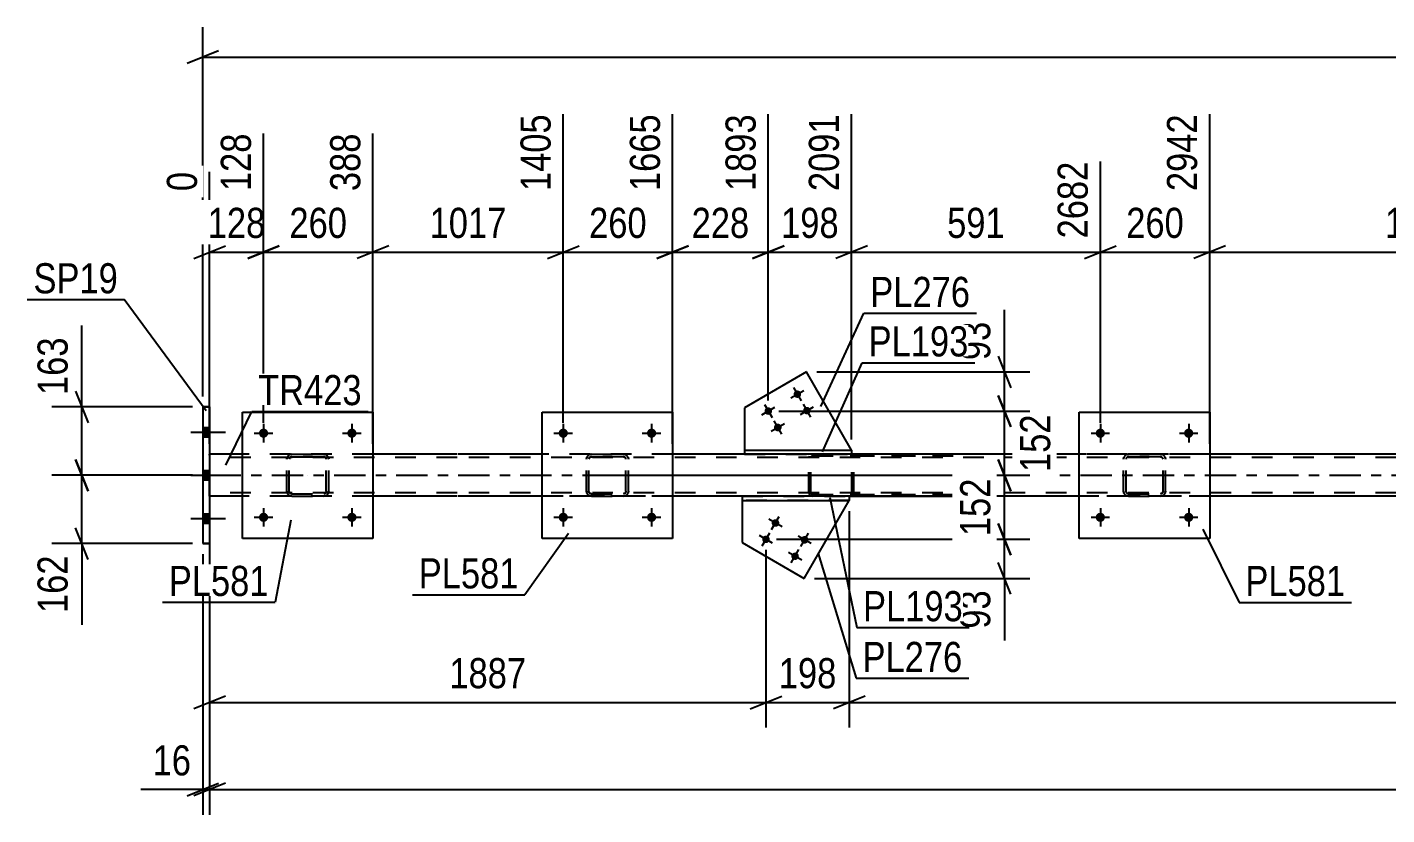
# Model space of a CAD drawing. Header units: millimetres. Extents: x 0 to 1757, y 0 to 560.
# Drawn here: x 1026.7 to 1156, y 483 to 557.9 of the extents above; entities that cross this region are included whole.
import ezdxf

# ---------------------------------------------------------------- set-up
doc = ezdxf.new("R2010")
doc.units = ezdxf.units.MM
doc.linetypes.add('DXK_LINE_DOT2', pattern=[3.9198, 1.9599, -1.9599])
doc.linetypes.add('DXK_LINE_DOT3', pattern=[5.9187, 2.979, -0.9799, 0.9799, -0.9799])
doc.styles.add('Arial Narrow', font='ARIALN.TTF', dxfattribs={"height": 0.2})

# ---------------------------------------------------------------- blocks, each defined once
blk = doc.blocks.new('Bolt-814276635-2565 - 2523')
at = {"linetype": 'Continuous'}
for points in [[(1049.66, 511.28, -1), (1048.78, 511.28, -1)], [(1058.06, 511.28, -1), (1057.18, 511.28, -1)]]:
    blk.add_hatch(color=1, dxfattribs=at).paths.add_polyline_path(points)
at = {"color": 1, "linetype": 'Continuous'}
for p, q in [((1049.22, 512.16), (1049.22, 510.4)), ((1057.62, 512.16), (1057.62, 510.4)), ((1048.34, 511.28), (1050.1, 511.28)), ((1056.74, 511.28), (1058.5, 511.28))]:
    blk.add_line(p, q, dxfattribs=at)
blk = doc.blocks.new('Bolt-814276635-2536 - 2523')
at = {"linetype": 'Continuous'}
for points in [[(1129.24, 519.28, -1), (1128.36, 519.28, -1)], [(1137.64, 519.28, -1), (1136.76, 519.28, -1)]]:
    blk.add_hatch(color=1, dxfattribs=at).paths.add_polyline_path(points)
at = {"color": 1, "linetype": 'Continuous'}
for p, q in [((1128.8, 520.16), (1128.8, 518.4)), ((1137.2, 520.16), (1137.2, 518.4)), ((1127.92, 519.28), (1129.68, 519.28)), ((1136.32, 519.28), (1138.08, 519.28))]:
    blk.add_line(p, q, dxfattribs=at)
blk = doc.blocks.new('Part-814276635-2664 - 2523')
at = {"color": 2, "linetype": 'Continuous'}
for p, q in [((1094.96, 517.68), (1105.14, 517.68)), ((1094.96, 517.68), (1094.96, 517.28)), ((1094.96, 517.28), (1094.96, 517.28)), ((1105.14, 517.28), (1094.96, 517.28)), ((1105.14, 517.68), (1105.14, 517.28)), ((1105.14, 517.28), (1105.14, 517.28))]:
    blk.add_line(p, q, dxfattribs=at)
at = {"color": 7, "linetype": 'DXK_LINE_DOT2'}
for p, q in [((1094.96, 517.68), (1105.14, 517.68)), ((1094.96, 517.28), (1105.14, 517.28))]:
    blk.add_line(p, q, dxfattribs=at)
blk = doc.blocks.new('Part-814276635-2553 - 2523')
at = {"color": 2, "linetype": 'Continuous'}
for p, q in [((1126.8, 509.28), (1126.8, 521.28)), ((1126.8, 521.28), (1139.2, 521.28)), ((1139.2, 521.28), (1139.2, 509.28)), ((1139.2, 509.28), (1126.8, 509.28))]:
    blk.add_line(p, q, dxfattribs=at)
blk = doc.blocks.new('Bolt-814276635-2564 - 2523')
at = {"linetype": 'Continuous'}
for points in [[(1049.66, 519.28, -1), (1048.78, 519.28, -1)], [(1058.06, 519.28, -1), (1057.18, 519.28, -1)]]:
    blk.add_hatch(color=1, dxfattribs=at).paths.add_polyline_path(points)
at = {"color": 1, "linetype": 'Continuous'}
for p, q in [((1049.22, 520.16), (1049.22, 518.4)), ((1057.62, 520.16), (1057.62, 518.4)), ((1048.34, 519.28), (1050.1, 519.28)), ((1056.74, 519.28), (1058.5, 519.28))]:
    blk.add_line(p, q, dxfattribs=at)
blk = doc.blocks.new('Bolt-814276635-2574 - 2523')
at = {"linetype": 'Continuous'}
for points in [[(1129.24, 511.28, -1), (1128.36, 511.28, -1)], [(1137.64, 511.28, -1), (1136.76, 511.28, -1)]]:
    blk.add_hatch(color=1, dxfattribs=at).paths.add_polyline_path(points)
at = {"color": 1, "linetype": 'Continuous'}
for p, q in [((1128.8, 512.16), (1128.8, 510.4)), ((1137.2, 512.16), (1137.2, 510.4)), ((1127.92, 511.28), (1129.68, 511.28)), ((1136.32, 511.28), (1138.08, 511.28))]:
    blk.add_line(p, q, dxfattribs=at)
blk = doc.blocks.new('Bolt-814276635-2609 - 2523')
at = {"linetype": 'Continuous'}
for points in [[(1044.09, 518.94), (1044.09, 519.82), (1043.45, 519.82), (1043.45, 518.94)], [(1044.09, 518.94), (1044.09, 519.82), (1043.45, 519.82), (1043.45, 518.94)], [(1044.09, 518.94), (1044.09, 519.82), (1043.45, 519.82), (1043.45, 518.94)], [(1044.09, 514.84), (1044.09, 515.72), (1043.45, 515.72), (1043.45, 514.84)], [(1044.09, 514.84), (1044.09, 515.72), (1043.45, 515.72), (1043.45, 514.84)], [(1044.09, 510.74), (1044.09, 511.62), (1043.45, 511.62), (1043.45, 510.74)], [(1044.09, 510.74), (1044.09, 511.62), (1043.45, 511.62), (1043.45, 510.74)], [(1044.09, 510.74), (1044.09, 511.62), (1043.45, 511.62), (1043.45, 510.74)]]:
    blk.add_hatch(color=1, dxfattribs=at).paths.add_polyline_path(points)
at = {"color": 1, "linetype": 'Continuous'}
for p, q in [((1043.45, 519.82), (1044.09, 519.82)), ((1043.45, 519.82), (1044.09, 519.82)), ((1043.45, 519.82), (1044.09, 519.82)), ((1042.29, 519.38), (1045.61, 519.38)), ((1042.29, 519.38), (1045.61, 519.38)), ((1042.29, 519.38), (1045.61, 519.38)), ((1043.45, 518.94), (1044.09, 518.94)), ((1043.45, 518.94), (1044.09, 518.94)), ((1043.45, 518.94), (1044.09, 518.94)), ((1042.29, 515.28), (1045.61, 515.28)), ((1042.29, 515.28), (1045.61, 515.28)), ((1043.45, 515.72), (1044.09, 515.72)), ((1043.45, 515.72), (1044.09, 515.72)), ((1043.45, 514.84), (1044.09, 514.84)), ((1043.45, 514.84), (1044.09, 514.84)), ((1042.29, 511.18), (1045.61, 511.18)), ((1042.29, 511.18), (1045.61, 511.18)), ((1042.29, 511.18), (1045.61, 511.18)), ((1043.45, 511.62), (1044.09, 511.62)), ((1043.45, 511.62), (1044.09, 511.62)), ((1043.45, 511.62), (1044.09, 511.62)), ((1043.45, 510.74), (1044.09, 510.74)), ((1043.45, 510.74), (1044.09, 510.74)), ((1043.45, 510.74), (1044.09, 510.74))]:
    blk.add_line(p, q, dxfattribs=at)
blk = doc.blocks.new('Part-814276635-2614 - 2523')
at = {"color": 2, "linetype": 'Continuous'}
for p, q in [((1047.22, 517.28), (1044.09, 517.28)), ((1067.62, 517.28), (1059.62, 517.28)), ((1075.72, 517.28), (1067.72, 517.28)), ((1094.96, 517.28), (1088.12, 517.28)), ((1126.8, 517.28), (1105.14, 517.28)), ((1177.88, 517.28), (1139.2, 517.28)), ((1047.22, 513.28), (1044.09, 513.28)), ((1067.62, 513.28), (1059.62, 513.28)), ((1075.72, 513.28), (1067.72, 513.28)), ((1094.74, 513.28), (1088.12, 513.28)), ((1126.8, 513.28), (1104.92, 513.28)), ((1177.88, 513.28), (1139.2, 513.28))]:
    blk.add_line(p, q, dxfattribs=at)
at = {"color": 7, "linetype": 'DXK_LINE_DOT2'}
for p, q in [((1044.09, 513.28), (1044.09, 517.28)), ((1059.62, 517.28), (1047.22, 517.28)), ((1088.12, 517.28), (1075.72, 517.28)), ((1670.42, 517.28), (1094.96, 517.28)), ((1105.14, 517.28), (1094.96, 517.28)), ((1139.2, 517.28), (1126.8, 517.28)), ((1067.62, 516.96), (1044.09, 516.96)), ((1670.42, 516.96), (1067.72, 516.96)), ((1067.62, 513.6), (1044.09, 513.6)), ((1670.42, 513.6), (1067.72, 513.6)), ((1059.62, 513.28), (1047.22, 513.28)), ((1650, 513.28), (1075.72, 513.28)), ((1088.12, 513.28), (1075.72, 513.28)), ((1104.92, 513.28), (1094.74, 513.28)), ((1139.2, 513.28), (1126.8, 513.28))]:
    blk.add_line(p, q, dxfattribs=at)
at = {"color": 7, "linetype": 'DXK_LINE_DOT3'}
for p, q in [((1044.09, 515.28), (1067.62, 515.28)), ((1067.72, 515.28), (1670.42, 515.28))]:
    blk.add_line(p, q, dxfattribs=at)
blk = doc.blocks.new('Part-814276635-2695 - 2523')
at = {"color": 2, "linetype": 'Continuous'}
for p, q in [((1104.92, 513.28), (1094.74, 513.28)), ((1094.74, 513.28), (1094.74, 513.28)), ((1094.74, 513.28), (1094.74, 512.88)), ((1094.74, 512.88), (1104.92, 512.88)), ((1104.92, 513.28), (1104.92, 513.28)), ((1104.92, 513.28), (1104.92, 512.88))]:
    blk.add_line(p, q, dxfattribs=at)
at = {"color": 7, "linetype": 'DXK_LINE_DOT2'}
for p, q in [((1094.74, 513.28), (1104.92, 513.28)), ((1104.92, 512.88), (1094.74, 512.88)), ((1094.74, 512.88), (1094.74, 512.88)), ((1104.92, 512.88), (1104.92, 512.88))]:
    blk.add_line(p, q, dxfattribs=at)
blk = doc.blocks.new('Bolt-814276635-2645 - 2523')
at = {"linetype": 'Continuous'}
for points in [[(1078.16, 519.28, -1), (1077.28, 519.28, -1)], [(1086.56, 519.28, -1), (1085.68, 519.28, -1)]]:
    blk.add_hatch(color=1, dxfattribs=at).paths.add_polyline_path(points)
at = {"color": 1, "linetype": 'Continuous'}
for p, q in [((1077.72, 520.16), (1077.72, 518.4)), ((1086.12, 520.16), (1086.12, 518.4)), ((1076.84, 519.28), (1078.6, 519.28)), ((1085.24, 519.28), (1087, 519.28))]:
    blk.add_line(p, q, dxfattribs=at)
blk = doc.blocks.new('Bolt-814276635-2646 - 2523')
at = {"linetype": 'Continuous'}
for points in [[(1078.16, 511.28, -1), (1077.28, 511.28, -1)], [(1086.56, 511.28, -1), (1085.68, 511.28, -1)]]:
    blk.add_hatch(color=1, dxfattribs=at).paths.add_polyline_path(points)
at = {"color": 1, "linetype": 'Continuous'}
for p, q in [((1077.72, 512.16), (1077.72, 510.4)), ((1086.12, 512.16), (1086.12, 510.4)), ((1076.84, 511.28), (1078.6, 511.28)), ((1085.24, 511.28), (1087, 511.28))]:
    blk.add_line(p, q, dxfattribs=at)
blk = doc.blocks.new('Part-814276635-2679 - 2523')
at = {"color": 2, "linetype": 'Continuous'}
for p, q in [((1100.84, 525.1), (1094.96, 521.69)), ((1105.14, 517.68), (1100.84, 525.1)), ((1094.96, 521.69), (1094.96, 517.68))]:
    blk.add_line(p, q, dxfattribs=at)
at = {"color": 7, "linetype": 'DXK_LINE_DOT2'}
blk.add_line((1094.96, 517.68), (1105.14, 517.68), dxfattribs=at)
blk = doc.blocks.new('Bolt-814276635-2680 - 2523')
at = {"linetype": 'Continuous'}
for points in [[(1097.59, 510.92, -1), (1098.22, 510.56, -1)], [(1096.69, 509.37, -1), (1097.31, 509.01, -1)], [(1100.36, 509.32, -1), (1100.99, 508.96, -1)], [(1099.46, 507.76, -1), (1100.08, 507.4, -1)]]:
    blk.add_hatch(color=1, dxfattribs=at).paths.add_polyline_path(points)
at = {"color": 1, "linetype": 'Continuous'}
for p, q in [((1098.53, 510.38), (1097.28, 511.11)), ((1097.54, 510.12), (1098.26, 511.37)), ((1097.63, 508.83), (1096.38, 509.55)), ((1096.64, 508.56), (1097.36, 509.81)), ((1101.3, 508.78), (1100.05, 509.5)), ((1100.31, 508.52), (1101.03, 509.77)), ((1099.41, 506.96), (1100.13, 508.21)), ((1100.4, 507.22), (1099.15, 507.95))]:
    blk.add_line(p, q, dxfattribs=at)
blk = doc.blocks.new('Part-814276635-2716 - 2523')
at = {"color": 2, "linetype": 'Continuous'}
for p, q in [((1094.74, 512.88), (1094.74, 508.88)), ((1100.63, 505.47), (1104.92, 512.88)), ((1094.74, 508.88), (1100.63, 505.47))]:
    blk.add_line(p, q, dxfattribs=at)
at = {"color": 7, "linetype": 'DXK_LINE_DOT2'}
blk.add_line((1104.92, 512.88), (1094.74, 512.88), dxfattribs=at)
blk = doc.blocks.new('Bolt-814276635-2741 - 2523')
at = {"linetype": 'Continuous'}
for points in [[(1100.3, 523.17, -1), (1099.68, 522.81, -1)], [(1097.53, 521.56, -1), (1096.91, 521.2, -1)], [(1101.2, 521.61, -1), (1100.58, 521.25, -1)], [(1098.44, 520.01, -1), (1097.81, 519.64, -1)]]:
    blk.add_hatch(color=1, dxfattribs=at).paths.add_polyline_path(points)
at = {"color": 1, "linetype": 'Continuous'}
for p, q in [((1099.37, 522.63), (1100.61, 523.35)), ((1099.63, 523.61), (1100.35, 522.36)), ((1096.6, 521.02), (1097.84, 521.74)), ((1096.86, 522.01), (1097.58, 520.76)), ((1100.27, 521.07), (1101.52, 521.79)), ((1100.53, 522.05), (1101.25, 520.81)), ((1097.5, 519.46), (1098.75, 520.19)), ((1097.76, 520.45), (1098.48, 519.2))]:
    blk.add_line(p, q, dxfattribs=at)
blk = doc.blocks.new('Part-814276635-2762 - 2523')
at = {"color": 7, "linetype": 'DXK_LINE_DOT2'}
for p, q in [((1101.43, 517.28), (1101.3, 517.26)), ((1101.43, 517.28), (1105.01, 517.28)), ((1101.43, 517.28), (1113.19, 517.28)), ((1105.01, 517.28), (1116.76, 517.28)), ((1105.14, 517.26), (1105.01, 517.28)), ((1101.12, 517.09), (1101.09, 516.96)), ((1101.09, 513.6), (1101.09, 516.96)), ((1101.26, 516.96), (1101.27, 517.02)), ((1101.26, 513.6), (1101.26, 516.96)), ((1101.27, 517.02), (1101.31, 517.08)), ((1101.31, 517.08), (1101.34, 517.1)), ((1101.34, 517.1), (1101.37, 517.11)), ((1101.37, 517.11), (1101.43, 517.12)), ((1101.43, 517.12), (1113.19, 517.12)), ((1101.43, 517.12), (1105.01, 517.12)), ((1105.01, 517.12), (1116.76, 517.12)), ((1105.01, 517.12), (1105.07, 517.11)), ((1105.07, 517.11), (1105.13, 517.08)), ((1105.13, 517.08), (1105.16, 517.02)), ((1105.16, 517.02), (1105.18, 516.96)), ((1105.18, 513.6), (1105.18, 516.96)), ((1105.35, 516.96), (1105.32, 517.09)), ((1105.35, 513.6), (1105.35, 516.96)), ((1101.09, 513.6), (1101.12, 513.48)), ((1101.27, 513.54), (1101.26, 513.6)), ((1101.31, 513.49), (1101.27, 513.54)), ((1101.31, 513.49), (1101.34, 513.47)), ((1101.34, 513.47), (1101.37, 513.46)), ((1101.37, 513.46), (1101.43, 513.44)), ((1101.43, 513.44), (1113.19, 513.44)), ((1101.43, 513.44), (1105.01, 513.44)), ((1105.07, 513.46), (1105.01, 513.44)), ((1105.01, 513.44), (1116.76, 513.44)), ((1105.13, 513.49), (1105.07, 513.46)), ((1105.16, 513.54), (1105.13, 513.49)), ((1105.18, 513.6), (1105.16, 513.54)), ((1105.32, 513.48), (1105.35, 513.6)), ((1101.3, 513.31), (1101.43, 513.28)), ((1104.92, 513.28), (1101.43, 513.28)), ((1113.19, 513.28), (1101.43, 513.28)), ((1105.01, 513.28), (1105.14, 513.31))]:
    blk.add_line(p, q, dxfattribs=at)
at = {"color": 2, "linetype": 'Continuous'}
for q in [(1104.92, 513.28), (1116.76, 513.28)]:
    blk.add_line((1105.01, 513.28), q, dxfattribs=at)
at = {"color": 7, "linetype": 'DXK_LINE_DOT2'}
for centre, start, end in [((1105.02, 516.95), 24.3201, 69.2418), ((1101.42, 513.62), 204.3201, 249.2418), ((1105.02, 513.62), 290.7585, 335.6802)]:
    blk.add_arc(centre, 0.331, start, end, dxfattribs=at)
blk = doc.blocks.new('Part-814276635-2766 - 2523')
at = {"color": 7, "linetype": 'DXK_LINE_DOT2'}
for p, q in [((1131.29, 517.25), (1131.48, 517.28)), ((1131.48, 517.28), (1131.29, 517.25)), ((1131.48, 517.28), (1134.52, 517.28)), ((1131.48, 517.28), (1131.48, 517.28)), ((1131.48, 517.28), (1134.52, 517.28)), ((1134.52, 517.28), (1134.52, 517.28)), ((1134.52, 517.28), (1134.7, 517.25)), ((1134.7, 517.25), (1134.52, 517.28)), ((1131, 516.8), (1131.04, 516.99)), ((1131.04, 516.99), (1131, 516.8)), ((1131, 513.76), (1131, 516.8)), ((1131.26, 516.9), (1131.24, 516.8)), ((1131.24, 513.76), (1131.24, 516.8)), ((1131.26, 516.9), (1131.31, 516.97)), ((1131.31, 516.97), (1131.26, 516.9)), ((1131.31, 516.97), (1131.39, 517.03)), ((1131.39, 517.03), (1131.31, 516.97)), ((1131.39, 517.03), (1131.48, 517.04)), ((1131.48, 517.04), (1131.39, 517.03)), ((1131.48, 517.04), (1134.52, 517.04)), ((1131.48, 517.04), (1131.48, 517.04)), ((1134.52, 517.04), (1131.48, 517.04)), ((1134.52, 517.04), (1134.52, 517.04)), ((1134.52, 517.04), (1134.61, 517.03)), ((1134.61, 517.03), (1134.52, 517.04)), ((1134.61, 517.03), (1134.69, 516.97)), ((1134.69, 516.97), (1134.61, 517.03)), ((1134.69, 516.97), (1134.74, 516.9)), ((1134.76, 516.8), (1134.74, 516.9)), ((1134.76, 513.76), (1134.76, 516.8)), ((1134.96, 516.99), (1135, 516.8)), ((1135, 516.8), (1134.96, 516.99)), ((1135, 513.76), (1135, 516.8)), ((1131.04, 513.58), (1131, 513.76)), ((1131, 513.76), (1131.04, 513.58)), ((1131.26, 513.67), (1131.24, 513.76)), ((1131.31, 513.59), (1131.26, 513.67)), ((1131.48, 513.28), (1131.29, 513.32)), ((1131.29, 513.32), (1131.48, 513.28)), ((1131.39, 513.54), (1131.31, 513.59)), ((1131.31, 513.59), (1131.39, 513.54)), ((1131.48, 513.52), (1131.39, 513.54)), ((1131.39, 513.54), (1131.48, 513.52)), ((1131.48, 513.52), (1134.52, 513.52)), ((1131.48, 513.52), (1131.48, 513.52)), ((1131.48, 513.52), (1134.52, 513.52)), ((1134.61, 513.54), (1134.52, 513.52)), ((1134.52, 513.52), (1134.61, 513.54)), ((1134.52, 513.52), (1134.52, 513.52)), ((1134.7, 513.32), (1134.52, 513.28)), ((1134.52, 513.28), (1134.7, 513.32)), ((1134.69, 513.59), (1134.61, 513.54)), ((1134.61, 513.54), (1134.69, 513.59)), ((1134.74, 513.67), (1134.69, 513.59)), ((1134.69, 513.59), (1134.74, 513.67)), ((1134.76, 513.76), (1134.74, 513.67)), ((1135, 513.76), (1134.96, 513.58)), ((1134.96, 513.58), (1135, 513.76)), ((1131.48, 513.28), (1134.52, 513.28)), ((1131.48, 513.28), (1131.48, 513.28)), ((1131.48, 513.28), (1134.52, 513.28)), ((1134.52, 513.28), (1134.52, 513.28))]:
    blk.add_line(p, q, dxfattribs=at)
at = {"color": 7, "linetype": 'DXK_LINE_DOT3'}
blk.add_line((1133, 515.28), (1133, 515.28), dxfattribs=at)
at = {"color": 7, "linetype": 'DXK_LINE_DOT2'}
for centre, start, end in [((1131.48, 516.8), 112.5001, 157.5001), ((1131.48, 516.8), 112.5001, 157.5001), ((1134.52, 516.8), 22.5001, 67.5001), ((1134.52, 516.8), 22.5001, 67.5001), ((1131.48, 513.76), 202.5001, 247.5001), ((1131.48, 513.76), 202.5001, 247.5001), ((1134.52, 513.76), 292.5001, 337.5001), ((1134.52, 513.76), 292.5001, 337.5001)]:
    blk.add_arc(centre, 0.48, start, end, dxfattribs=at)
blk = doc.blocks.new('Part-814276635-2777 - 2523')
at = {"color": 2, "linetype": 'Continuous'}
for p, q in [((1043.45, 521.78), (1044.09, 521.78)), ((1043.45, 521.78), (1043.45, 521.78)), ((1043.45, 521.78), (1043.45, 508.78)), ((1044.09, 521.78), (1044.09, 521.78)), ((1044.09, 521.78), (1044.09, 508.78)), ((1043.45, 508.78), (1044.09, 508.78))]:
    blk.add_line(p, q, dxfattribs=at)
at = {"color": 7, "linetype": 'DXK_LINE_DOT2'}
for p, q in [((1044.09, 521.78), (1043.45, 521.78)), ((1044.09, 508.78), (1043.45, 508.78))]:
    blk.add_line(p, q, dxfattribs=at)
blk = doc.blocks.new('Part-814276635-2792 - 2523')
at = {"color": 2, "linetype": 'Continuous'}
for p, q in [((1047.22, 509.28), (1047.22, 521.28)), ((1047.22, 521.28), (1059.62, 521.28)), ((1059.62, 521.28), (1059.62, 509.28)), ((1059.62, 509.28), (1047.22, 509.28))]:
    blk.add_line(p, q, dxfattribs=at)
blk = doc.blocks.new('Part-814276635-2793 - 2523')
at = {"color": 7, "linetype": 'DXK_LINE_DOT2'}
for p, q in [((1051.71, 517.25), (1051.9, 517.28)), ((1051.9, 517.28), (1051.71, 517.25)), ((1051.9, 517.28), (1054.94, 517.28)), ((1051.9, 517.28), (1051.9, 517.28)), ((1051.9, 517.28), (1054.94, 517.28)), ((1054.94, 517.28), (1054.94, 517.28)), ((1054.94, 517.28), (1055.12, 517.25)), ((1055.12, 517.25), (1054.94, 517.28)), ((1051.42, 516.8), (1051.45, 516.99)), ((1051.45, 516.99), (1051.42, 516.8)), ((1051.42, 513.76), (1051.42, 516.8)), ((1051.68, 516.9), (1051.66, 516.8)), ((1051.66, 513.76), (1051.66, 516.8)), ((1051.68, 516.9), (1051.73, 516.97)), ((1051.73, 516.97), (1051.68, 516.9)), ((1051.73, 516.97), (1051.81, 517.03)), ((1051.81, 517.03), (1051.73, 516.97)), ((1051.81, 517.03), (1051.9, 517.04)), ((1051.9, 517.04), (1051.81, 517.03)), ((1051.9, 517.04), (1054.94, 517.04)), ((1051.9, 517.04), (1051.9, 517.04)), ((1054.94, 517.04), (1051.9, 517.04)), ((1054.94, 517.04), (1054.94, 517.04)), ((1054.94, 517.04), (1055.03, 517.03)), ((1055.03, 517.03), (1054.94, 517.04)), ((1055.03, 517.03), (1055.11, 516.97)), ((1055.11, 516.97), (1055.03, 517.03)), ((1055.11, 516.97), (1055.16, 516.9)), ((1055.18, 516.8), (1055.16, 516.9)), ((1055.18, 513.76), (1055.18, 516.8)), ((1055.38, 516.99), (1055.42, 516.8)), ((1055.42, 516.8), (1055.38, 516.99)), ((1055.42, 513.76), (1055.42, 516.8)), ((1051.45, 513.58), (1051.42, 513.76)), ((1051.42, 513.76), (1051.45, 513.58)), ((1051.68, 513.67), (1051.66, 513.76)), ((1051.73, 513.59), (1051.68, 513.67)), ((1051.9, 513.28), (1051.71, 513.32)), ((1051.71, 513.32), (1051.9, 513.28)), ((1051.81, 513.54), (1051.73, 513.59)), ((1051.73, 513.59), (1051.81, 513.54)), ((1051.9, 513.52), (1051.81, 513.54)), ((1051.81, 513.54), (1051.9, 513.52)), ((1051.9, 513.52), (1054.94, 513.52)), ((1051.9, 513.52), (1051.9, 513.52)), ((1051.9, 513.52), (1054.94, 513.52)), ((1055.03, 513.54), (1054.94, 513.52)), ((1054.94, 513.52), (1055.03, 513.54)), ((1054.94, 513.52), (1054.94, 513.52)), ((1055.12, 513.32), (1054.94, 513.28)), ((1054.94, 513.28), (1055.12, 513.32)), ((1055.11, 513.59), (1055.03, 513.54)), ((1055.03, 513.54), (1055.11, 513.59)), ((1055.16, 513.67), (1055.11, 513.59)), ((1055.11, 513.59), (1055.16, 513.67)), ((1055.18, 513.76), (1055.16, 513.67)), ((1055.42, 513.76), (1055.38, 513.58)), ((1055.38, 513.58), (1055.42, 513.76)), ((1051.9, 513.28), (1054.94, 513.28)), ((1051.9, 513.28), (1051.9, 513.28)), ((1051.9, 513.28), (1054.94, 513.28)), ((1054.94, 513.28), (1054.94, 513.28))]:
    blk.add_line(p, q, dxfattribs=at)
at = {"color": 7, "linetype": 'DXK_LINE_DOT3'}
blk.add_line((1053.42, 515.28), (1053.42, 515.28), dxfattribs=at)
at = {"color": 7, "linetype": 'DXK_LINE_DOT2'}
for centre, start, end in [((1051.9, 516.8), 112.5001, 157.5001), ((1051.9, 516.8), 112.5001, 157.5001), ((1054.94, 516.8), 22.5001, 67.5001), ((1054.94, 516.8), 22.5001, 67.5001), ((1051.9, 513.76), 202.5001, 247.5001), ((1051.9, 513.76), 202.5001, 247.5001), ((1054.94, 513.76), 292.5001, 337.5001), ((1054.94, 513.76), 292.5001, 337.5001)]:
    blk.add_arc(centre, 0.48, start, end, dxfattribs=at)
blk = doc.blocks.new('Part-814276635-2812 - 2523')
at = {"color": 2, "linetype": 'Continuous'}
for p, q in [((1075.72, 509.28), (1075.72, 521.28)), ((1075.72, 521.28), (1088.12, 521.28)), ((1088.12, 521.28), (1088.12, 509.28)), ((1088.12, 509.28), (1075.72, 509.28))]:
    blk.add_line(p, q, dxfattribs=at)
blk = doc.blocks.new('Part-814276635-2813 - 2523')
at = {"color": 7, "linetype": 'DXK_LINE_DOT2'}
for p, q in [((1080.21, 517.25), (1080.4, 517.28)), ((1080.4, 517.28), (1080.21, 517.25)), ((1080.4, 517.28), (1083.44, 517.28)), ((1080.4, 517.28), (1080.4, 517.28)), ((1080.4, 517.28), (1083.44, 517.28)), ((1083.44, 517.28), (1083.44, 517.28)), ((1083.44, 517.28), (1083.62, 517.25)), ((1083.62, 517.25), (1083.44, 517.28)), ((1079.92, 516.8), (1079.95, 516.99)), ((1079.95, 516.99), (1079.92, 516.8)), ((1079.92, 513.76), (1079.92, 516.8)), ((1080.18, 516.9), (1080.16, 516.8)), ((1080.16, 513.76), (1080.16, 516.8)), ((1080.18, 516.9), (1080.23, 516.97)), ((1080.23, 516.97), (1080.18, 516.9)), ((1080.23, 516.97), (1080.31, 517.03)), ((1080.31, 517.03), (1080.23, 516.97)), ((1080.31, 517.03), (1080.4, 517.04)), ((1080.4, 517.04), (1080.31, 517.03)), ((1080.4, 517.04), (1083.44, 517.04)), ((1080.4, 517.04), (1080.4, 517.04)), ((1083.44, 517.04), (1080.4, 517.04)), ((1083.44, 517.04), (1083.44, 517.04)), ((1083.44, 517.04), (1083.53, 517.03)), ((1083.53, 517.03), (1083.44, 517.04)), ((1083.53, 517.03), (1083.61, 516.97)), ((1083.61, 516.97), (1083.53, 517.03)), ((1083.61, 516.97), (1083.66, 516.9)), ((1083.68, 516.8), (1083.66, 516.9)), ((1083.68, 513.76), (1083.68, 516.8)), ((1083.88, 516.99), (1083.92, 516.8)), ((1083.92, 516.8), (1083.88, 516.99)), ((1083.92, 513.76), (1083.92, 516.8)), ((1079.95, 513.58), (1079.92, 513.76)), ((1079.92, 513.76), (1079.95, 513.58)), ((1080.18, 513.67), (1080.16, 513.76)), ((1080.23, 513.59), (1080.18, 513.67)), ((1080.4, 513.28), (1080.21, 513.32)), ((1080.21, 513.32), (1080.4, 513.28)), ((1080.31, 513.54), (1080.23, 513.59)), ((1080.23, 513.59), (1080.31, 513.54)), ((1080.4, 513.52), (1080.31, 513.54)), ((1080.31, 513.54), (1080.4, 513.52)), ((1080.4, 513.52), (1083.44, 513.52)), ((1080.4, 513.52), (1080.4, 513.52)), ((1080.4, 513.52), (1083.44, 513.52)), ((1083.53, 513.54), (1083.44, 513.52)), ((1083.44, 513.52), (1083.53, 513.54)), ((1083.44, 513.52), (1083.44, 513.52)), ((1083.62, 513.32), (1083.44, 513.28)), ((1083.44, 513.28), (1083.62, 513.32)), ((1083.61, 513.59), (1083.53, 513.54)), ((1083.53, 513.54), (1083.61, 513.59)), ((1083.66, 513.67), (1083.61, 513.59)), ((1083.61, 513.59), (1083.66, 513.67)), ((1083.68, 513.76), (1083.66, 513.67)), ((1083.92, 513.76), (1083.88, 513.58)), ((1083.88, 513.58), (1083.92, 513.76)), ((1080.4, 513.28), (1083.44, 513.28)), ((1080.4, 513.28), (1080.4, 513.28)), ((1080.4, 513.28), (1083.44, 513.28)), ((1083.44, 513.28), (1083.44, 513.28))]:
    blk.add_line(p, q, dxfattribs=at)
at = {"color": 7, "linetype": 'DXK_LINE_DOT3'}
blk.add_line((1081.92, 515.28), (1081.92, 515.28), dxfattribs=at)
at = {"color": 7, "linetype": 'DXK_LINE_DOT2'}
for centre, start, end in [((1080.4, 516.8), 112.5001, 157.5001), ((1080.4, 516.8), 112.5001, 157.5001), ((1083.44, 516.8), 22.5001, 67.5001), ((1083.44, 516.8), 22.5001, 67.5001), ((1080.4, 513.76), 202.5001, 247.5001), ((1080.4, 513.76), 202.5001, 247.5001), ((1083.44, 513.76), 292.5001, 337.5001), ((1083.44, 513.76), 292.5001, 337.5001)]:
    blk.add_arc(centre, 0.48, start, end, dxfattribs=at)
blk = doc.blocks.new('StraightDimension-814276635-3416 - 2523')
at = {"color": 7, "linetype": 'Continuous'}
for p, q in [((1097.22, 522.38), (1097.22, 549.61)), ((1105.14, 518.68), (1105.14, 549.61)), ((1095.72, 535.9), (1098.72, 537.1)), ((1106.64, 537.1), (1103.64, 535.9)), ((1097.22, 536.5), (1105.14, 536.5))]:
    blk.add_line(p, q, dxfattribs=at)
at = {"color": 0}
blk.add_wipeout([(1104.52, 537.25), (1104.52, 541.45), (1097.84, 541.45), (1097.84, 537.25)], dxfattribs=at)
at = {"color": 3, "style": 'Arial Narrow'}
blk.add_text('198', height=2.863, dxfattribs=at).set_placement((1098.44, 537.85))
at = {"color": 0, "linetype": 'Continuous'}
blk.add_wipeout([(1104.54, 550.21), (1100.34, 550.21), (1100.34, 541.7), (1104.54, 541.7)], dxfattribs=at)
at = {"color": 3, "linetype": 'Continuous', "style": 'Arial Narrow'}
blk.add_text('2091', height=2.863, rotation=90.0002, dxfattribs=at).set_placement((1103.94, 542.3))
blk = doc.blocks.new('StraightDimension-814276635-3001 - 2523')
at = {"color": 7, "linetype": 'Continuous'}
for p, q in [((1119.08, 522.88), (1120.28, 519.88)), ((1098.22, 521.38), (1122.53, 521.38)), ((1119.68, 515.28), (1119.68, 521.38)), ((1120.28, 513.78), (1119.08, 516.78)), ((1081.76, 515.28), (1122.53, 515.28))]:
    blk.add_line(p, q, dxfattribs=at)
at = {"color": 0}
blk.add_wipeout([(1124.63, 521.68), (1120.43, 521.68), (1120.43, 514.99), (1124.63, 514.99)], dxfattribs=at)
at = {"color": 3, "style": 'Arial Narrow'}
blk.add_text('152', height=2.863, rotation=90.0002, dxfattribs=at).set_placement((1124.03, 515.59))
blk = doc.blocks.new('StraightDimension-814276635-3520 - 2523')
at = {"color": 7, "linetype": 'Continuous'}
for p, q in [((1031.34, 516.78), (1032.54, 513.78)), ((1042.45, 515.28), (1029.09, 515.28)), ((1031.94, 508.78), (1031.94, 515.28)), ((1032.54, 507.28), (1031.34, 510.28)), ((1042.45, 508.78), (1029.09, 508.78)), ((1031.94, 508.78), (1031.94, 501.05)), ((1031.94, 508.78), (1031.94, 501.05))]:
    blk.add_line(p, q, dxfattribs=at)
at = {"color": 0}
blk.add_wipeout([(1031.19, 508.26), (1026.99, 508.26), (1026.99, 501.58), (1031.19, 501.58)], dxfattribs=at)
at = {"color": 3, "style": 'Arial Narrow'}
blk.add_text('162', height=2.863, rotation=90.0002, dxfattribs=at).set_placement((1030.59, 502.18))
blk = doc.blocks.new('StraightDimension-814276635-2945 - 2523')
at = {"color": 7, "linetype": 'Continuous'}
for p, q in [((1043.45, 522.78), (1043.45, 557.89)), ((1044.95, 555.64), (1041.95, 554.44)), ((1043.45, 555.04), (1671.06, 555.04))]:
    blk.add_line(p, q, dxfattribs=at)
blk = doc.blocks.new('StraightDimension-814276635-2956 - 2523')
at = {"color": 7, "linetype": 'Continuous'}
for p, q in [((1044.09, 512.28), (1044.09, 491.28)), ((1097, 508.19), (1097, 491.28)), ((1045.59, 494.28), (1042.59, 493.08)), ((1095.5, 493.08), (1098.5, 494.28)), ((1044.09, 493.68), (1097, 493.68))]:
    blk.add_line(p, q, dxfattribs=at)
at = {"color": 0}
blk.add_wipeout([(1074.8, 494.43), (1074.8, 498.63), (1066.29, 498.63), (1066.29, 494.43)], dxfattribs=at)
at = {"color": 3, "style": 'Arial Narrow'}
blk.add_text('1887', height=2.863, dxfattribs=at).set_placement((1066.89, 495.03))
blk = doc.blocks.new('StraightDimension-814276635-2962 - 2523')
at = {"color": 7, "linetype": 'Continuous'}
for p, q in [((1104.92, 511.88), (1104.92, 491.28)), ((1097, 508.19), (1097, 491.28)), ((1095.5, 493.08), (1098.5, 494.28)), ((1106.42, 494.28), (1103.42, 493.08)), ((1097, 493.68), (1104.92, 493.68))]:
    blk.add_line(p, q, dxfattribs=at)
at = {"color": 0}
blk.add_wipeout([(1104.3, 494.43), (1104.3, 498.63), (1097.62, 498.63), (1097.62, 494.43)], dxfattribs=at)
at = {"color": 3, "style": 'Arial Narrow'}
blk.add_text('198', height=2.863, dxfattribs=at).set_placement((1098.22, 495.03))
blk = doc.blocks.new('StraightDimension-814276635-2968 - 2523')
at = {"color": 7, "linetype": 'Continuous'}
for p, q in [((1104.92, 511.88), (1104.92, 491.28)), ((1106.42, 494.28), (1103.42, 493.08)), ((1104.92, 493.68), (1670.42, 493.68))]:
    blk.add_line(p, q, dxfattribs=at)
blk = doc.blocks.new('StraightDimension-814276635-2973 - 2523')
at = {"color": 7, "linetype": 'Continuous'}
for p, q in [((1119.08, 510.69), (1120.28, 507.69)), ((1098, 509.19), (1122.08, 509.19)), ((1119.68, 505.47), (1119.68, 509.19)), ((1120.28, 503.97), (1119.08, 506.97)), ((1101.63, 505.47), (1122.08, 505.47)), ((1119.68, 505.47), (1119.68, 499.57)), ((1119.68, 505.47), (1119.68, 499.57))]:
    blk.add_line(p, q, dxfattribs=at)
at = {"color": 0}
blk.add_wipeout([(1118.93, 504.95), (1114.73, 504.95), (1114.73, 500.09), (1118.93, 500.09)], dxfattribs=at)
at = {"color": 3, "style": 'Arial Narrow'}
blk.add_text('93', height=2.863, rotation=90.0002, dxfattribs=at).set_placement((1118.33, 500.69))
blk = doc.blocks.new('StraightDimension-814276635-2984 - 2523')
at = {"color": 7, "linetype": 'Continuous'}
for p, q in [((1119.08, 516.78), (1120.28, 513.78)), ((1081.76, 515.28), (1122.08, 515.28)), ((1119.68, 509.19), (1119.68, 515.28)), ((1120.28, 507.69), (1119.08, 510.69)), ((1098, 509.19), (1122.08, 509.19))]:
    blk.add_line(p, q, dxfattribs=at)
at = {"color": 0}
blk.add_wipeout([(1118.93, 515.58), (1114.73, 515.58), (1114.73, 508.89), (1118.93, 508.89)], dxfattribs=at)
at = {"color": 3, "style": 'Arial Narrow'}
blk.add_text('152', height=2.863, rotation=90.0002, dxfattribs=at).set_placement((1118.33, 509.49))
blk = doc.blocks.new('StraightDimension-814276635-3018 - 2523')
at = {"color": 7, "linetype": 'Continuous'}
for p, q in [((1119.68, 525.1), (1119.68, 531.01)), ((1119.68, 525.1), (1119.68, 531.01)), ((1119.08, 526.6), (1120.28, 523.6)), ((1101.84, 525.1), (1122.08, 525.1)), ((1119.68, 521.38), (1119.68, 525.1)), ((1120.28, 519.88), (1119.08, 522.88)), ((1098.22, 521.38), (1122.08, 521.38))]:
    blk.add_line(p, q, dxfattribs=at)
at = {"color": 0}
blk.add_wipeout([(1118.93, 530.48), (1114.73, 530.48), (1114.73, 525.63), (1118.93, 525.63)], dxfattribs=at)
at = {"color": 3, "style": 'Arial Narrow'}
blk.add_text('93', height=2.863, rotation=90.0002, dxfattribs=at).set_placement((1118.33, 526.23))
blk = doc.blocks.new('StraightDimension-814276635-3029 - 2523')
at = {"color": 7, "linetype": 'Continuous'}
for p, q in [((1049.22, 520.28), (1049.22, 547.79)), ((1044.09, 518.28), (1044.09, 544.13)), ((1042.59, 535.9), (1045.59, 537.1)), ((1050.72, 537.1), (1047.72, 535.9)), ((1044.09, 536.5), (1049.22, 536.5))]:
    blk.add_line(p, q, dxfattribs=at)
at = {"color": 0}
blk.add_wipeout([(1049.99, 537.25), (1049.99, 541.45), (1043.31, 541.45), (1043.31, 537.25)], dxfattribs=at)
at = {"color": 3, "style": 'Arial Narrow'}
blk.add_text('128', height=2.863, dxfattribs=at).set_placement((1043.91, 537.85))
at = {"color": 0, "linetype": 'Continuous'}
for points in [[(1048.62, 548.39), (1044.42, 548.39), (1044.42, 541.7), (1048.62, 541.7)], [(1043.49, 544.73), (1039.29, 544.73), (1039.29, 541.7), (1043.49, 541.7)]]:
    blk.add_wipeout(points, dxfattribs=at)
at = {"color": 3, "linetype": 'Continuous', "style": 'Arial Narrow'}
for s, height, p in [('128', 2.863, (1048.02, 542.3)), ('0', 2.86, (1042.89, 542.3))]:
    blk.add_text(s, height=height, rotation=90.0002, dxfattribs=at).set_placement(p)
blk = doc.blocks.new('StraightDimension-814276635-3038 - 2523')
at = {"color": 7, "linetype": 'Continuous'}
for p, q in [((1049.22, 520.28), (1049.22, 547.79)), ((1059.62, 518.28), (1059.62, 547.79)), ((1047.72, 535.9), (1050.72, 537.1)), ((1061.12, 537.1), (1058.12, 535.9)), ((1049.22, 536.5), (1059.62, 536.5))]:
    blk.add_line(p, q, dxfattribs=at)
at = {"color": 0}
blk.add_wipeout([(1057.76, 537.25), (1057.76, 541.45), (1051.08, 541.45), (1051.08, 537.25)], dxfattribs=at)
at = {"color": 3, "style": 'Arial Narrow'}
blk.add_text('260', height=2.863, dxfattribs=at).set_placement((1051.68, 537.85))
at = {"color": 0, "linetype": 'Continuous'}
blk.add_wipeout([(1059.02, 548.39), (1054.82, 548.39), (1054.82, 541.7), (1059.02, 541.7)], dxfattribs=at)
at = {"color": 3, "linetype": 'Continuous', "style": 'Arial Narrow'}
blk.add_text('388', height=2.863, rotation=90.0002, dxfattribs=at).set_placement((1058.42, 542.3))
blk = doc.blocks.new('StraightDimension-814276635-3052 - 2523')
at = {"color": 7, "linetype": 'Continuous'}
for p, q in [((1077.72, 520.28), (1077.72, 549.61)), ((1059.62, 518.28), (1059.62, 547.79)), ((1061.12, 537.1), (1058.12, 535.9)), ((1076.22, 535.9), (1079.22, 537.1)), ((1059.62, 536.5), (1077.72, 536.5))]:
    blk.add_line(p, q, dxfattribs=at)
at = {"color": 0}
blk.add_wipeout([(1072.92, 537.25), (1072.92, 541.45), (1064.41, 541.45), (1064.41, 537.25)], dxfattribs=at)
at = {"color": 3, "style": 'Arial Narrow'}
blk.add_text('1017', height=2.863, dxfattribs=at).set_placement((1065.01, 537.85))
at = {"color": 0, "linetype": 'Continuous'}
blk.add_wipeout([(1077.12, 550.21), (1072.92, 550.21), (1072.92, 541.7), (1077.12, 541.7)], dxfattribs=at)
at = {"color": 3, "linetype": 'Continuous', "style": 'Arial Narrow'}
blk.add_text('1405', height=2.863, rotation=90.0002, dxfattribs=at).set_placement((1076.52, 542.3))
blk = doc.blocks.new('StraightDimension-814276635-3371 - 2523')
at = {"color": 7, "linetype": 'Continuous'}
for p, q in [((1139.2, 518.28), (1139.2, 549.61)), ((1179.88, 520.28), (1179.88, 545.11)), ((1140.7, 537.1), (1137.7, 535.9)), ((1178.38, 535.9), (1181.38, 537.1)), ((1139.2, 536.5), (1179.88, 536.5))]:
    blk.add_line(p, q, dxfattribs=at)
at = {"color": 0}
blk.add_wipeout([(1163.8, 537.25), (1163.8, 541.45), (1155.28, 541.45), (1155.28, 537.25)], dxfattribs=at)
at = {"color": 3, "style": 'Arial Narrow'}
blk.add_text('1017', height=2.863, dxfattribs=at).set_placement((1155.88, 537.85))
at = {"color": 0, "linetype": 'Continuous'}
blk.add_wipeout([(1179.28, 545.71), (1175.08, 545.71), (1175.08, 537.2), (1179.28, 537.2)], dxfattribs=at)
at = {"color": 3, "linetype": 'Continuous', "style": 'Arial Narrow'}
blk.add_text('3959', height=2.863, rotation=90.0002, dxfattribs=at).set_placement((1178.68, 537.8))
blk = doc.blocks.new('StraightDimension-814276635-3389 - 2523')
at = {"color": 7, "linetype": 'Continuous'}
for p, q in [((1139.2, 518.28), (1139.2, 549.61)), ((1128.8, 520.28), (1128.8, 545.11)), ((1127.3, 535.9), (1130.3, 537.1)), ((1140.7, 537.1), (1137.7, 535.9)), ((1128.8, 536.5), (1139.2, 536.5))]:
    blk.add_line(p, q, dxfattribs=at)
at = {"color": 0}
blk.add_wipeout([(1137.34, 537.25), (1137.34, 541.45), (1130.66, 541.45), (1130.66, 537.25)], dxfattribs=at)
at = {"color": 3, "style": 'Arial Narrow'}
blk.add_text('260', height=2.863, dxfattribs=at).set_placement((1131.26, 537.85))
at = {"color": 0, "linetype": 'Continuous'}
blk.add_wipeout([(1138.6, 550.21), (1134.4, 550.21), (1134.4, 541.7), (1138.6, 541.7)], dxfattribs=at)
at = {"color": 3, "linetype": 'Continuous', "style": 'Arial Narrow'}
blk.add_text('2942', height=2.863, rotation=90.0002, dxfattribs=at).set_placement((1138, 542.3))
blk = doc.blocks.new('StraightDimension-814276635-3407 - 2523')
at = {"color": 7, "linetype": 'Continuous'}
for p, q in [((1105.14, 518.68), (1105.14, 549.61)), ((1128.8, 520.28), (1128.8, 545.11)), ((1106.64, 537.1), (1103.64, 535.9)), ((1127.3, 535.9), (1130.3, 537.1)), ((1105.14, 536.5), (1128.8, 536.5))]:
    blk.add_line(p, q, dxfattribs=at)
at = {"color": 0}
blk.add_wipeout([(1120.31, 537.25), (1120.31, 541.45), (1113.63, 541.45), (1113.63, 537.25)], dxfattribs=at)
at = {"color": 3, "style": 'Arial Narrow'}
blk.add_text('591', height=2.863, dxfattribs=at).set_placement((1114.23, 537.85))
at = {"color": 0, "linetype": 'Continuous'}
blk.add_wipeout([(1128.2, 545.71), (1124, 545.71), (1124, 537.2), (1128.2, 537.2)], dxfattribs=at)
at = {"color": 3, "linetype": 'Continuous', "style": 'Arial Narrow'}
blk.add_text('2682', height=2.863, rotation=90.0002, dxfattribs=at).set_placement((1127.6, 537.8))
blk = doc.blocks.new('StraightDimension-814276635-3422 - 2523')
at = {"color": 7, "linetype": 'Continuous'}
for p, q in [((1088.12, 518.28), (1088.12, 549.61)), ((1097.22, 522.38), (1097.22, 549.61)), ((1086.62, 535.9), (1089.62, 537.1)), ((1098.72, 537.1), (1095.72, 535.9)), ((1088.12, 536.5), (1097.22, 536.5))]:
    blk.add_line(p, q, dxfattribs=at)
at = {"color": 0}
blk.add_wipeout([(1096.01, 537.25), (1096.01, 541.45), (1089.33, 541.45), (1089.33, 537.25)], dxfattribs=at)
at = {"color": 3, "style": 'Arial Narrow'}
blk.add_text('228', height=2.863, dxfattribs=at).set_placement((1089.93, 537.85))
at = {"color": 0, "linetype": 'Continuous'}
blk.add_wipeout([(1096.62, 550.21), (1092.42, 550.21), (1092.42, 541.7), (1096.62, 541.7)], dxfattribs=at)
at = {"color": 3, "linetype": 'Continuous', "style": 'Arial Narrow'}
blk.add_text('1893', height=2.863, rotation=90.0002, dxfattribs=at).set_placement((1096.02, 542.3))
blk = doc.blocks.new('StraightDimension-814276635-3436 - 2523')
at = {"color": 7, "linetype": 'Continuous'}
for p, q in [((1077.72, 520.28), (1077.72, 549.61)), ((1088.12, 518.28), (1088.12, 549.61)), ((1076.22, 535.9), (1079.22, 537.1)), ((1089.62, 537.1), (1086.62, 535.9)), ((1077.72, 536.5), (1088.12, 536.5))]:
    blk.add_line(p, q, dxfattribs=at)
at = {"color": 0}
blk.add_wipeout([(1086.26, 537.25), (1086.26, 541.45), (1079.58, 541.45), (1079.58, 537.25)], dxfattribs=at)
at = {"color": 3, "style": 'Arial Narrow'}
blk.add_text('260', height=2.863, dxfattribs=at).set_placement((1080.18, 537.85))
at = {"color": 0, "linetype": 'Continuous'}
blk.add_wipeout([(1087.52, 550.21), (1083.32, 550.21), (1083.32, 541.7), (1087.52, 541.7)], dxfattribs=at)
at = {"color": 3, "linetype": 'Continuous', "style": 'Arial Narrow'}
blk.add_text('1665', height=2.863, rotation=90.0002, dxfattribs=at).set_placement((1086.92, 542.3))
blk = doc.blocks.new('StraightDimension-814276635-3491 - 2523')
at = {"color": 7, "linetype": 'Continuous'}
for p, q in [((1044.09, 507.78), (1044.09, 482.99)), ((1045.59, 485.99), (1042.59, 484.79)), ((1044.09, 485.39), (1670.42, 485.39))]:
    blk.add_line(p, q, dxfattribs=at)
blk = doc.blocks.new('StraightDimension-814276635-3501 - 2523')
at = {"color": 7, "linetype": 'Continuous'}
for p, q in [((1043.45, 507.78), (1043.45, 482.99)), ((1044.09, 507.78), (1044.09, 482.99)), ((1043.45, 485.39), (1037.54, 485.39)), ((1043.45, 485.39), (1037.54, 485.39)), ((1041.95, 484.79), (1044.95, 485.99)), ((1045.59, 485.99), (1042.59, 484.79)), ((1043.45, 485.39), (1044.09, 485.39))]:
    blk.add_line(p, q, dxfattribs=at)
at = {"color": 0}
blk.add_wipeout([(1042.92, 486.14), (1042.92, 490.34), (1038.07, 490.34), (1038.07, 486.14)], dxfattribs=at)
at = {"color": 3, "style": 'Arial Narrow'}
blk.add_text('16', height=2.863, dxfattribs=at).set_placement((1038.67, 486.74))
blk = doc.blocks.new('StraightDimension-814276635-3512 - 2523')
at = {"color": 7, "linetype": 'Continuous'}
for p, q in [((1031.94, 521.78), (1031.94, 529.52)), ((1031.94, 521.78), (1031.94, 529.52)), ((1031.34, 523.28), (1032.54, 520.28)), ((1042.45, 521.78), (1029.09, 521.78)), ((1031.94, 515.28), (1031.94, 521.78)), ((1032.54, 513.78), (1031.34, 516.78)), ((1042.45, 515.28), (1029.09, 515.28))]:
    blk.add_line(p, q, dxfattribs=at)
at = {"color": 0}
blk.add_wipeout([(1031.19, 528.99), (1026.99, 528.99), (1026.99, 522.31), (1031.19, 522.31)], dxfattribs=at)
at = {"color": 3, "style": 'Arial Narrow'}
blk.add_text('163', height=2.863, rotation=90.0002, dxfattribs=at).set_placement((1030.59, 522.91))
blk = doc.blocks.new('Mark-814276635-2660 - 2523')
at = {"color": 0}
blk.add_wipeout([(1116.26, 526.58), (1116.26, 529.58), (1106.76, 529.58), (1106.76, 526.58)], dxfattribs=at)
blk.add_wipeout([(1116.26, 526.58), (1116.26, 529.58), (1106.76, 529.58), (1106.76, 526.58)], dxfattribs=at)
at = {"color": 30, "linetype": 'Continuous'}
for p, q in [((1102.37, 517.51), (1106.16, 525.98)), ((1106.16, 525.98), (1116.86, 525.98))]:
    blk.add_line(p, q, dxfattribs=at)
at = {"color": 3, "style": 'Arial Narrow'}
blk.add_text('PL193', height=2.863, dxfattribs=at).set_placement((1106.76, 526.58))
blk = doc.blocks.new('Mark-814276635-2549 - 2523')
at = {"color": 0}
blk.add_wipeout([(1152.09, 503.79), (1152.09, 506.79), (1142.59, 506.79), (1142.59, 503.79)], dxfattribs=at)
blk.add_wipeout([(1152.09, 503.79), (1152.09, 506.79), (1142.59, 506.79), (1142.59, 503.79)], dxfattribs=at)
at = {"color": 30, "linetype": 'Continuous'}
for p, q in [((1138.55, 510.15), (1141.99, 503.19)), ((1141.99, 503.19), (1152.69, 503.19))]:
    blk.add_line(p, q, dxfattribs=at)
at = {"color": 3, "style": 'Arial Narrow'}
blk.add_text('PL581', height=2.863, dxfattribs=at).set_placement((1142.59, 503.79))
blk = doc.blocks.new('Mark-814276635-2675 - 2523')
at = {"color": 0}
blk.add_wipeout([(1116.43, 531.28), (1116.43, 534.28), (1106.92, 534.28), (1106.92, 531.28)], dxfattribs=at)
blk.add_wipeout([(1116.43, 531.28), (1116.43, 534.28), (1106.92, 534.28), (1106.92, 531.28)], dxfattribs=at)
at = {"color": 30, "linetype": 'Continuous'}
for p, q in [((1102.23, 521.82), (1106.32, 530.68)), ((1106.32, 530.68), (1117.03, 530.68))]:
    blk.add_line(p, q, dxfattribs=at)
at = {"color": 3, "style": 'Arial Narrow'}
blk.add_text('PL276', height=2.863, dxfattribs=at).set_placement((1106.92, 531.28))
blk = doc.blocks.new('Mark-814276635-2691 - 2523')
at = {"color": 0}
blk.add_wipeout([(1115.74, 501.4), (1115.74, 504.4), (1106.23, 504.4), (1106.23, 501.4)], dxfattribs=at)
blk.add_wipeout([(1115.74, 501.4), (1115.74, 504.4), (1106.23, 504.4), (1106.23, 501.4)], dxfattribs=at)
at = {"color": 30, "linetype": 'Continuous'}
for p, q in [((1103.07, 513.17), (1105.63, 500.8)), ((1105.63, 500.8), (1116.34, 500.8))]:
    blk.add_line(p, q, dxfattribs=at)
at = {"color": 3, "style": 'Arial Narrow'}
blk.add_text('PL193', height=2.863, dxfattribs=at).set_placement((1106.23, 501.4))
blk = doc.blocks.new('Mark-814276635-2610 - 2523')
at = {"color": 0}
blk.add_wipeout([(1058.56, 521.95), (1058.56, 524.95), (1048.7, 524.95), (1048.7, 521.95)], dxfattribs=at)
blk.add_wipeout([(1058.56, 521.95), (1058.56, 524.95), (1048.7, 524.95), (1048.7, 521.95)], dxfattribs=at)
at = {"color": 30, "linetype": 'Continuous'}
for p, q in [((1045.63, 516.25), (1048.1, 521.35)), ((1048.1, 521.35), (1059.16, 521.35))]:
    blk.add_line(p, q, dxfattribs=at)
at = {"color": 3, "style": 'Arial Narrow'}
blk.add_text('TR423', height=2.863, dxfattribs=at).set_placement((1048.7, 521.95))
blk = doc.blocks.new('Mark-814276635-2712 - 2523')
at = {"color": 0}
blk.add_wipeout([(1115.69, 496.57), (1115.69, 499.57), (1106.18, 499.57), (1106.18, 496.57)], dxfattribs=at)
blk.add_wipeout([(1115.69, 496.57), (1115.69, 499.57), (1106.18, 499.57), (1106.18, 496.57)], dxfattribs=at)
at = {"color": 30, "linetype": 'Continuous'}
for p, q in [((1101.95, 507.83), (1105.58, 495.97)), ((1105.58, 495.97), (1116.29, 495.97))]:
    blk.add_line(p, q, dxfattribs=at)
at = {"color": 3, "style": 'Arial Narrow'}
blk.add_text('PL276', height=2.863, dxfattribs=at).set_placement((1106.18, 496.57))
blk = doc.blocks.new('Mark-814276635-2773 - 2523')
at = {"color": 0}
blk.add_wipeout([(1035.38, 532.58), (1035.38, 535.58), (1027.34, 535.58), (1027.34, 532.58)], dxfattribs=at)
blk.add_wipeout([(1035.38, 532.58), (1035.38, 535.58), (1027.34, 535.58), (1027.34, 532.58)], dxfattribs=at)
at = {"color": 30, "linetype": 'Continuous'}
for p in [(1026.74, 531.98), (1043.77, 521.42)]:
    blk.add_line(p, (1035.98, 531.98), dxfattribs=at)
at = {"color": 3, "style": 'Arial Narrow'}
blk.add_text('SP19', height=2.863, dxfattribs=at).set_placement((1027.34, 532.58))
blk = doc.blocks.new('Mark-814276635-2788 - 2523')
at = {"color": 0}
blk.add_wipeout([(1049.72, 503.8), (1049.72, 506.8), (1040.21, 506.8), (1040.21, 503.8)], dxfattribs=at)
blk.add_wipeout([(1049.72, 503.8), (1049.72, 506.8), (1040.21, 506.8), (1040.21, 503.8)], dxfattribs=at)
at = {"color": 30, "linetype": 'Continuous'}
for p in [(1051.81, 511), (1039.61, 503.2)]:
    blk.add_line(p, (1050.32, 503.2), dxfattribs=at)
at = {"color": 3, "style": 'Arial Narrow'}
blk.add_text('PL581', height=2.863, dxfattribs=at).set_placement((1040.21, 503.8))
blk = doc.blocks.new('Mark-814276635-2808 - 2523')
at = {"color": 0}
blk.add_wipeout([(1073.48, 504.52), (1073.48, 507.52), (1063.98, 507.52), (1063.98, 504.52)], dxfattribs=at)
blk.add_wipeout([(1073.48, 504.52), (1073.48, 507.52), (1063.98, 507.52), (1063.98, 504.52)], dxfattribs=at)
at = {"color": 30, "linetype": 'Continuous'}
for p in [(1078.21, 509.73), (1063.38, 503.92)]:
    blk.add_line(p, (1074.08, 503.92), dxfattribs=at)
at = {"color": 3, "style": 'Arial Narrow'}
blk.add_text('PL581', height=2.863, dxfattribs=at).set_placement((1063.98, 504.52))

msp = doc.modelspace()

# ---------------------------------------------------------------- block references
for name in ['Part-814276635-2679 - 2523', 'Bolt-814276635-2741 - 2523', 'Part-814276635-2777 - 2523', 'Part-814276635-2792 - 2523', 'Part-814276635-2812 - 2523', 'Part-814276635-2553 - 2523', 'Bolt-814276635-2609 - 2523', 'Bolt-814276635-2564 - 2523', 'Bolt-814276635-2645 - 2523', 'Bolt-814276635-2536 - 2523', 'Part-814276635-2614 - 2523', 'Part-814276635-2793 - 2523', 'Part-814276635-2813 - 2523', 'Part-814276635-2664 - 2523', 'Part-814276635-2762 - 2523', 'Part-814276635-2766 - 2523', 'Bolt-814276635-2565 - 2523', 'Bolt-814276635-2646 - 2523', 'Part-814276635-2695 - 2523', 'Part-814276635-2716 - 2523', 'Bolt-814276635-2574 - 2523', 'Bolt-814276635-2680 - 2523']:
    msp.add_blockref(name, (0, 0))

# ---------------------------------------------------------------- next in the draw order: block references
for name in ['StraightDimension-814276635-3416 - 2523', 'StraightDimension-814276635-3520 - 2523']:
    msp.add_blockref(name, (0, 0))

# ---------------------------------------------------------------- next in the draw order: block references
for name in ['StraightDimension-814276635-3001 - 2523', 'StraightDimension-814276635-2956 - 2523']:
    msp.add_blockref(name, (0, 0))

# ---------------------------------------------------------------- next in the draw order: block references
for name in ['StraightDimension-814276635-2945 - 2523', 'StraightDimension-814276635-2962 - 2523']:
    msp.add_blockref(name, (0, 0))

# ---------------------------------------------------------------- next in the draw order: block references
for name in ['StraightDimension-814276635-3371 - 2523', 'StraightDimension-814276635-3029 - 2523', 'StraightDimension-814276635-3018 - 2523', 'StraightDimension-814276635-2968 - 2523']:
    msp.add_blockref(name, (0, 0))

# ---------------------------------------------------------------- next in the draw order: block references
for name in ['StraightDimension-814276635-3422 - 2523', 'StraightDimension-814276635-3389 - 2523', 'StraightDimension-814276635-3038 - 2523', 'StraightDimension-814276635-3512 - 2523', 'StraightDimension-814276635-2973 - 2523']:
    msp.add_blockref(name, (0, 0))

# ---------------------------------------------------------------- next in the draw order: block references
for name in ['StraightDimension-814276635-3052 - 2523', 'StraightDimension-814276635-3407 - 2523', 'Mark-814276635-2773 - 2523', 'StraightDimension-814276635-2984 - 2523']:
    msp.add_blockref(name, (0, 0))

# ---------------------------------------------------------------- next in the draw order: block references
for name in ['StraightDimension-814276635-3436 - 2523', 'Mark-814276635-2660 - 2523', 'Mark-814276635-2610 - 2523', 'StraightDimension-814276635-3491 - 2523']:
    msp.add_blockref(name, (0, 0))

# ---------------------------------------------------------------- next in the draw order: block references
for name in ['Mark-814276635-2675 - 2523', 'Mark-814276635-2691 - 2523', 'Mark-814276635-2808 - 2523', 'Mark-814276635-2549 - 2523', 'StraightDimension-814276635-3501 - 2523']:
    msp.add_blockref(name, (0, 0))

# ---------------------------------------------------------------- next in the draw order: block references
for name in ['Mark-814276635-2788 - 2523', 'Mark-814276635-2712 - 2523']:
    msp.add_blockref(name, (0, 0))

doc.saveas('drawing.dxf')
